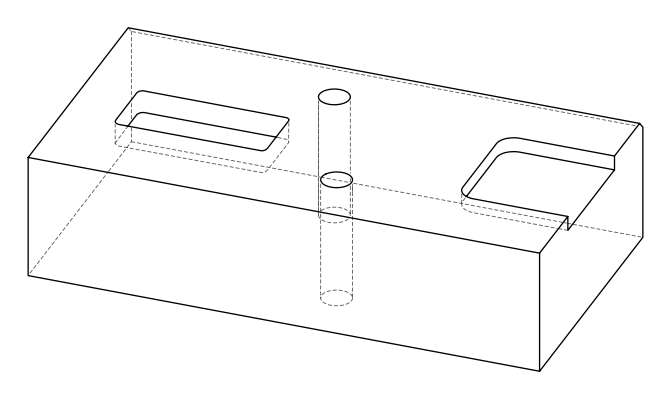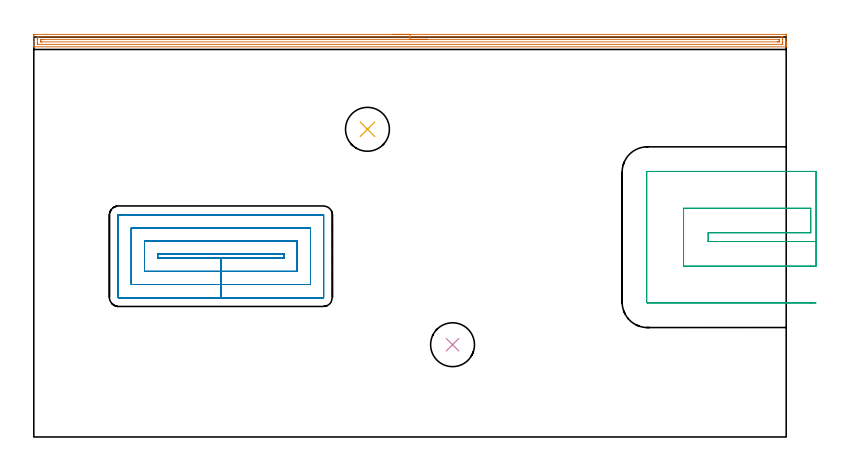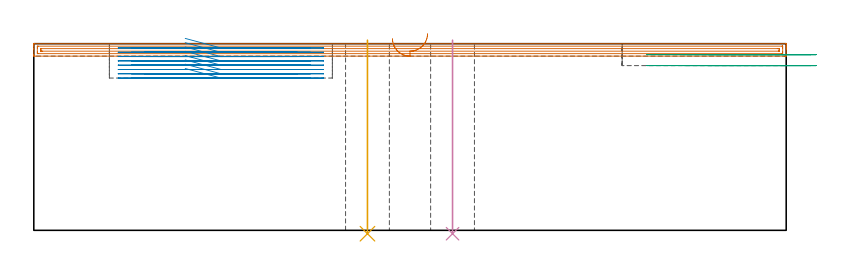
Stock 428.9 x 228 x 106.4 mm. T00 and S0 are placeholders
(PLAN: 5 operations, 3 tool changes, 30.6 min)
(1 AREA_MILL | FG_CHAMFER_SURFACE | UGT0205_001 | 10.48 min | 10810 mm3)
(2 MILL_RECTANGULAR_POCKET | POCKET_RECTANGULAR_STRAIGHT | NXT0201_013 | Follow Part, ap 2.5, ae 75% | 16.35 min | 142304 mm3)
(3 MILL_SLOT | SLOT_PARTIAL_RECTANGULAR | UGT0201_006 | Follow Part, ap 7, ae 75% | 2.84 min | 119282 mm3)
(4 INDEXABLE_INSERT_DRILL_THROUGH_HOLE_FROM_SOLID | STEP1HOLE | NXT0302_021 | 0.44 min | 52166 mm3)
(5 INDEXABLE_INSERT_DRILL_THROUGH_HOLE_FROM_SOLID_1 | STEP1HOLE_1 | NXT0302_021 | 0.44 min | 52185 mm3)
(TOOL UGT0205_001 | Chamfer Mill 20 x 3 x 45 deg. | D20 FL50 Z2)
(TOOL NXT0201_013 | ENDMILL 10mm | D10 FL30 Z4)
(TOOL UGT0201_006 | End Mill 28 mm | D28 FL25 Z2)
(TOOL NXT0302_021 | Index. Insert Drill 25mm [880-D2500L25-05] | D25 PA176 FL125 Z2)
(OP 1 AREA_MILL)
G17 G21 G94 G90
T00 M6
G54
G17 G0 G90 X204.45 Y229.5 S1061 M3
G43 Z116.4 H0
Z109.3
G94 G1 X204.488 Z108.428 F250.
X204.602 Z107.563
X204.791 Z106.712
X205.053 Z105.88
X205.387 Z105.074
X205.79 Z104.3
X206.259 Z103.564
X206.79 Z102.872
X207.379 Z102.229
X208.022 Z101.64
X208.714 Z101.108
X209.45 Z100.64
X210.224 Z100.237
X211.03 Z99.903
X211.862 Z99.641
X212.714 Z99.452
X213.578 Z99.338
X214.45 Z99.3
X427.821
X428.289 Y229.499 Z99.301
X428.752 Y229.495 Z99.303
X428.891 Y229.491 Z99.306
X428.9 Y229.038 Z99.759
Y225.509 Z103.285
Y224.952 Z103.845
Y224.627 Z104.169
Y224.07 Z104.726
Y223.744 Z105.05
Y223.094 Z105.706
Y222.741 Z106.058
X428.893 Y222.407 Z106.383
X428.892 Y222.402 Z106.388
X428.737 Y222.4 Z106.4
X0.165
X0.008 Y222.402 Z106.388
X0.007 Y222.407 Z106.383
X0. Y222.74 Z106.059
Y223.094 Z105.706
Y223.744 Z105.05
Y224.952 Z103.845
Y225.509 Z103.285
Y228.759 Z100.037
X0.003 Y229.038 Z99.759
X0.009 Y229.491 Z99.306
X0.148 Y229.495 Z99.303
X0.611 Y229.5 Z99.3
X214.45
Y228.086 Z100.714
X426.503 Y228.085 Z100.715
X426.575
X426.876 Y228.079 Z100.721
X426.89 Y227.981 Z100.819
X426.897 Y227.767 Z101.033
X426.899 Y227.273 Z101.527
X426.9 Y226.881 Z101.919
Y225.117 Z103.683
X426.899 Y224.627 Z104.173
X426.898 Y224.237 Z104.563
X426.89 Y223.844 Z104.956
X426.881 Y223.82 Z104.98
X426.862 Y223.819 Z104.981
X426.811 Y223.816 Z104.984
X426.709 Y223.815 Z104.985
X426.503 Y223.814 Z104.986
X2.397 Y223.815 Z104.985
X2.325
X2.024 Y223.821 Z104.979
X2.01 Y223.919 Z104.881
X2.003 Y224.133 Z104.667
X2.001 Y224.627 Z104.173
X2. Y225.019 Z103.781
Y226.783 Z102.017
X2.001 Y227.273 Z101.527
X2.002 Y227.663 Z101.137
X2.01 Y228.056 Z100.744
X2.019 Y228.08 Z100.72
X2.038 Y228.082 Z100.718
X2.089 Y228.084 Z100.716
X2.191 Y228.085 Z100.715
X2.397 Y228.086 Z100.714
X214.45
Y226.672 Z102.128
X424.434 Y226.671 Z102.129
X424.718 Y226.67 Z102.13
X424.812 Y226.668 Z102.132
X424.879 Y226.665 Z102.135
X424.89 Y226.571 Z102.229
X424.896 Y226.391 Z102.409
X424.899 Y226.212 Z102.588
Y225.509 Z103.291
X424.898 Y225.331 Z103.469
X424.891 Y225.269 Z103.531
X424.886 Y225.235 Z103.565
X424.859 Y225.234 Z103.566
X424.718 Y225.231 Z103.569
X424.108 Y225.229 Z103.571
X423.825 Y225.228 Z103.572
X4.466 Y225.229 Z103.571
X4.183 Y225.231 Z103.569
X4.088 Y225.232 Z103.568
X4.021 Y225.235 Z103.565
X4.01 Y225.329 Z103.471
X4.005 Y225.509 Z103.291
X4.001 Y225.688 Z103.112
Y226.391 Z102.409
X4.002 Y226.569 Z102.231
X4.009 Y226.631 Z102.169
X4.014 Y226.665 Z102.135
X4.042 Y226.666 Z102.134
X4.183 Y226.669 Z102.131
X4.792 Y226.671 Z102.129
X5.075 Y226.672 Z102.128
X214.45
X215.322 Z102.166
X216.187 Z102.28
X217.038 Z102.469
X217.87 Z102.732
X218.676 Z103.065
X219.45 Z103.468
X220.186 Z103.937
X220.878 Z104.468
X221.521 Z105.057
X222.11 Z105.701
X222.642 Z106.393
X223.11 Z107.128
X223.513 Z107.902
X223.847 Z108.708
X224.109 Z109.54
X224.298 Z110.392
X224.412 Z111.257
X224.45 Z112.128
G0 Z116.4
M5
M2
(OP 2 MILL_RECTANGULAR_POCKET)
G17 G21 G94 G90
T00 M6
G54
G17 G0 G90 X86.31 Y101.9 S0 M3
G43 Z116.4 H0
Z109.4
G94 G1 X106.65 Z103.95 F250.
X142.7 F500.
Y104.2
X70.6
Y101.9
X106.65
Y94.4
X150.2
Y111.7
X63.1
Y94.4
X106.65
Y86.9
X157.7
Y119.2
X55.6
Y86.9
X106.65
Y79.4
X165.
G3 X165.2 Y79.6 R0.2
G1 Y126.5
G3 X165. Y126.7 R0.2
G1 X48.3
G3 X48.1 Y126.5 R0.2
G1 Y79.6
G3 X48.3 Y79.4 R0.2
G1 X106.65
X107.65
G0 X86.31 Y101.9 Z106.95
G1 X106.65 Z101.5 F250.
X142.7 F500.
Y104.2
X70.6
Y101.9
X106.65
Y94.4
X150.2
Y111.7
X63.1
Y94.4
X106.65
Y86.9
X157.7
Y119.2
X55.6
Y86.9
X106.65
Y79.4
X165.
G3 X165.2 Y79.6 R0.2
G1 Y126.5
G3 X165. Y126.7 R0.2
G1 X48.3
G3 X48.1 Y126.5 R0.2
G1 Y79.6
G3 X48.3 Y79.4 R0.2
G1 X106.65
X107.65
G0 X86.31 Y101.9 Z104.5
G1 X106.65 Z99.05 F250.
X142.7 F500.
Y104.2
X70.6
Y101.9
X106.65
Y94.4
X150.2
Y111.7
X63.1
Y94.4
X106.65
Y86.9
X157.7
Y119.2
X55.6
Y86.9
X106.65
Y79.4
X165.
G3 X165.2 Y79.6 R0.2
G1 Y126.5
G3 X165. Y126.7 R0.2
G1 X48.3
G3 X48.1 Y126.5 R0.2
G1 Y79.6
G3 X48.3 Y79.4 R0.2
G1 X106.65
X107.65
G0 X86.31 Y101.9 Z102.05
G1 X106.65 Z96.6 F250.
X142.7 F500.
Y104.2
X70.6
Y101.9
X106.65
Y94.4
X150.2
Y111.7
X63.1
Y94.4
X106.65
Y86.9
X157.7
Y119.2
X55.6
Y86.9
X106.65
Y79.4
X165.
G3 X165.2 Y79.6 R0.2
G1 Y126.5
G3 X165. Y126.7 R0.2
G1 X48.3
G3 X48.1 Y126.5 R0.2
G1 Y79.6
G3 X48.3 Y79.4 R0.2
G1 X106.65
X107.65
G0 X86.31 Y101.9 Z99.6
G1 X106.65 Z94.15 F250.
X142.7 F500.
Y104.2
X70.6
Y101.9
X106.65
Y94.4
X150.2
Y111.7
X63.1
Y94.4
X106.65
Y86.9
X157.7
Y119.2
X55.6
Y86.9
X106.65
Y79.4
X165.
G3 X165.2 Y79.6 R0.2
G1 Y126.5
G3 X165. Y126.7 R0.2
G1 X48.3
G3 X48.1 Y126.5 R0.2
G1 Y79.6
G3 X48.3 Y79.4 R0.2
G1 X106.65
X107.65
G0 X86.31 Y101.9 Z97.15
G1 X106.65 Z91.7 F250.
X142.7 F500.
Y104.2
X70.6
Y101.9
X106.65
Y94.4
X150.2
Y111.7
X63.1
Y94.4
X106.65
Y86.9
X157.7
Y119.2
X55.6
Y86.9
X106.65
Y79.4
X165.
G3 X165.2 Y79.6 R0.2
G1 Y126.5
G3 X165. Y126.7 R0.2
G1 X48.3
G3 X48.1 Y126.5 R0.2
G1 Y79.6
G3 X48.3 Y79.4 R0.2
G1 X106.65
X107.65
G0 X86.31 Y101.9 Z94.7
G1 X106.65 Z89.25 F250.
X142.7 F500.
Y104.2
X70.6
Y101.9
X106.65
Y94.4
X150.2
Y111.7
X63.1
Y94.4
X106.65
Y86.9
X157.7
Y119.2
X55.6
Y86.9
X106.65
Y79.4
X165.
G3 X165.2 Y79.6 R0.2
G1 Y126.5
G3 X165. Y126.7 R0.2
G1 X48.3
G3 X48.1 Y126.5 R0.2
G1 Y79.6
G3 X48.3 Y79.4 R0.2
G1 X106.65
X107.65
G0 X86.31 Y101.9 Z92.25
G1 X106.65 Z86.8 F250.
X142.7 F500.
Y104.2
X70.6
Y101.9
X106.65
Y94.4
X150.2
Y111.7
X63.1
Y94.4
X106.65
Y86.9
X157.7
Y119.2
X55.6
Y86.9
X106.65
Y79.4
X165.
G3 X165.2 Y79.6 R0.2
G1 Y126.5
G3 X165. Y126.7 R0.2
G1 X48.3
G3 X48.1 Y126.5 R0.2
G1 Y79.6
G3 X48.3 Y79.4 R0.2
G1 X106.65
X107.65
G0 Z116.4
M5
M2
(OP 3 MILL_SLOT)
G17 G21 G94 G90
T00 M6
G54
G17 G0 G90 X445.9 Y111.4 S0 M3
G43 Z116.4 H0
Z100.15
G94 G1 X442.9 F250.
X384.4 F500.
Y116.4
X442.9
Y130.4
X370.4
Y97.4
X442.9
X445.9 F250.
Y151.4
X442.9
X349.8 F500.
G3 X349.4 Y151. R0.4
G1 Y76.8
G3 X349.8 Y76.4 R0.4
G1 X442.9
X445.9 F250.
G0 Y111.4 Z93.9
G1 X442.9
X384.4 F500.
Y116.4
X442.9
Y130.4
X370.4
Y97.4
X442.9
X445.9 F250.
Y151.4
X442.9
X349.8 F500.
G3 X349.4 Y151. R0.4
G1 Y76.8
G3 X349.8 Y76.4 R0.4
G1 X442.9
X445.9 F250.
G0 Z116.4
M5
M2
(OP 4 INDEXABLE_INSERT_DRILL_THROUGH_HOLE_FROM_SOLID)
G17 G21 G94 G90
T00 M6
G54
G17 G0 G90 X238.7 Y52.6 S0 M3
G43 Z116.4 H1
G94 G81 G98 Z-1.937 F250. R108.4
G80
M5
M2
(OP 5 INDEXABLE_INSERT_DRILL_THROUGH_HOLE_FROM_SOLID_1)
G17 G21 G94 G90
T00 M6
G54
G17 G0 G90 X190.2 Y175.4 S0 M3
G43 Z116.4 H1
G94 G81 G98 Z-1.937 F250. R108.4
G80
M5
M2
